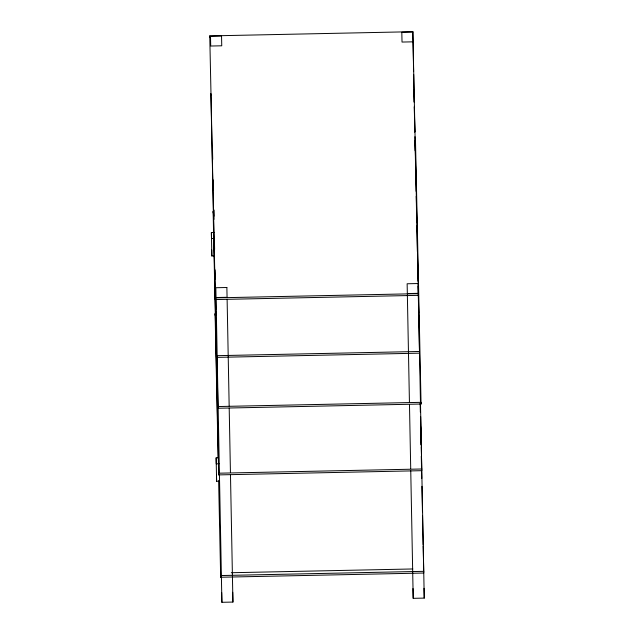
<?xml version="1.0" encoding="UTF-8"?>
<svg xmlns="http://www.w3.org/2000/svg" width="634" height="634" viewBox="0 0 634 634"><rect width="100%" height="100%" fill="white"/><g stroke="black" fill="none" stroke-linecap="round" stroke-linejoin="round"><path stroke-width="0.95" d="M209.759 35.916L412.845 31.7L418.424 295.349L215.338 299.565L209.759 35.916L209.799 37.604M412.853 32.025L401.813 32.255L402.027 42.058L413.059 41.828M214.593 255.906L211.835 255.962L211.376 232.551L214.133 232.488M214.26 238.471L211.502 238.527L211.376 232.551M418.385 293.328L407.345 293.558L407.139 283.763L418.178 283.533L424.241 598.1L413.202 598.33L412.996 588.534M418.392 293.661L215.306 297.869L215.338 299.565M419.502 351.474L216.416 355.69L216.448 357.386L419.534 353.17L418.749 315.891M217.977 408.241L421.055 404.024L421.024 402.336L217.938 406.545L217.977 408.241L216.883 356.839M219.364 481.222L216.606 481.277L216.146 457.859L217.985 457.819M219.031 463.779L216.265 463.834L216.146 457.859M421.761 468.994L218.675 473.202L218.706 474.898L421.792 470.682L421.293 446.962M231.299 572.732L412.821 568.967M423.726 571.337L220.64 575.553L220.672 577.241L423.758 573.033L423.187 546.033M221.678 592.505L221.892 602.3L232.924 602.07L230.475 474.422M421.055 404.024L415.484 140.376L415.516 142.071M413.954 89.513L414.224 102.082M414.311 106.322L414.858 132.023M414.953 136.682L415.484 161.678M415.579 166.338L416.11 191.333M416.221 196.278L416.76 221.979M416.847 225.934L417.386 251.635M417.481 256.294L418.02 281.29M418.123 286.235L418.686 312.919M420.366 403.2L420.548 412.084M420.651 416.601L421.245 444.981M420.168 403.287L420.358 412.187M420.659 426.547L421.047 444.806M421.285 456.171L421.761 478.416M421.927 486.326L422.458 511.741M422.553 515.981L423.155 544.646M424.027 588.304L424.241 598.1M232.718 592.275L232.924 602.07M212.509 150.234L212.707 159.419M213.143 179.89L213.349 189.78M213.777 209.83L213.975 219.435M214.403 239.486L214.617 249.376M215.045 269.846L215.243 279.031M215.679 299.787L215.885 309.392M216.321 330.148L216.519 339.333M216.448 357.386L210.876 93.729L210.908 95.425M218.706 474.898L213.127 211.249L213.159 212.937M218.151 457.914L215.092 313.592L215.124 315.288M218.627 480.651L220.672 577.241M211.708 249.986L211.835 255.962M216.479 475.294L216.606 481.277M412.845 31.7L413.614 71.61M413.685 74.479L414.224 102.185M414.319 107.13L414.771 131.967M414.961 140.78L415.151 150.67M415.587 173.431L415.642 176.403M407.353 294.644L409.437 402.408M409.477 404.389L410.713 468.7M410.753 470.682L413.202 598.33M227.115 299.28L229.167 406.148M229.199 408.13L230.435 472.449M216.059 298.519L219.396 472.671M219.435 474.652L221.892 602.3M213.293 180.595L213.333 183.662M213.864 210.005L213.983 216.218M215.798 310.85L215.877 315.169M221.543 35.995L210.504 36.225L210.71 46.028L221.749 45.799L221.543 35.995M226.869 287.503L215.829 287.733L216.036 297.528L227.075 297.298L226.869 287.503"/></g></svg>
